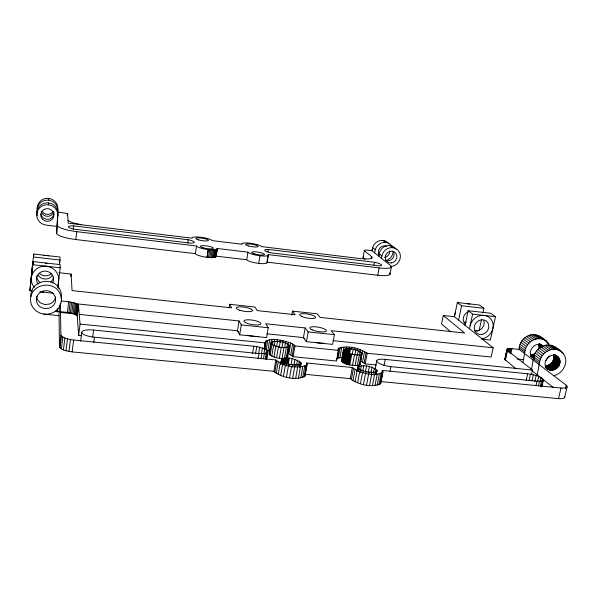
<?xml version="1.0" encoding="UTF-8"?>
<svg xmlns="http://www.w3.org/2000/svg" width="597" height="597" viewBox="0 0 597 597"><rect width="100%" height="100%" fill="white"/><g stroke="black" fill="none" stroke-linecap="round" stroke-linejoin="round"><path stroke-width="0.9" d="M59.775 305.328L59.013 311.53L59.454 346.842C62.155 350.812 67.834 351.021 72.155 351.902L273.896 371.319C281.926 377.811 295.463 380.796 304.895 376.192L304.724 374.282L350.238 378.647C358.334 384.498 371.632 388.401 380.692 383.438L382.856 371.424L382.259 370.446L560.986 388.02A12.485 3.119 13.6 0 0 566.225 385.184L519.144 349.446L511.002 348.544L507.622 348.872L506.98 349.387L504.831 359.409L516.017 368.842M365.028 259.217L363.066 257.553L364.342 250.68A5.254 0.933 10.3 0 1 367.551 250.18L372.021 250.733L390.736 265.725A17.925 3.373 10.5 0 1 379.147 267.896L268.21 254.598A10.433 2.06 9.3 0 1 259.949 255.755A10.433 2.06 9.3 0 1 247.942 252.173L217.226 248.486L216.047 256.12C214.838 258.852 209.599 257.143 207.025 257.292A10.545 2.172 8.7 0 1 195.376 253.673L75.819 239.539A19.223 3.888 7.3 0 1 56.678 233.345L56.633 226.367L57.842 216.271A10.612 10.209 10.2 0 0 48.514 204.823L48.588 202.943M48.678 200.182L48.73 198.383M519.144 349.446C519.017 343.529 522.927 337.917 528.33 335.633C536.143 332.156 544.382 338.156 548.979 344.133L546.785 342.588M546.665 341.305C542.098 337.35 534.972 338.126 530.494 341.82C523.83 346.596 524.95 355.588 522.748 362.483M553.792 375.729C559.292 374.416 563.822 369.916 565.299 364.476C567.926 356.379 560.934 349.633 554.18 346.536C549.501 343.753 543.36 344.85 539.248 348.17C532.226 353.245 533.599 362.842 531.121 370.088M561.889 351.976C557.188 347.902 549.867 348.745 545.262 352.536C538.158 357.67 539.531 367.371 537.009 374.707M506.98 349.387L507.525 350.551L532.509 370.08L531.546 374.326M32.581 290.985L29.85 290.694L33.126 261.576L60.155 264.628L60.215 267.784L57.812 287.47M60.066 260.023L60.013 257.046L33.753 254.038L33.507 257.001L60.066 260.023L59.506 264.65M542.24 346.73L538.613 344.118L539.061 346.835L538.419 349.648M56.633 226.367L46.141 225.106A10.612 10.209 10.2 0 1 36.775 213.681L36.939 211.734M37.186 208.853L37.342 206.98M29.85 290.694L33.126 261.576M30.85 279.045L30.574 282.277L33.753 254.038M551.546 370.237L545.486 365.685C550.807 365.737 555.322 359.804 553.382 354.73L559.546 359.155C562.538 366.528 551.897 374.14 546.277 367.961M57.566 211.144L57.76 209.502A10.291 9.91 11.4 0 0 48.044 198.316A10.291 9.91 11.4 0 0 37.283 208.278M57.581 213.047L57.76 209.502M57.618 215.965L57.819 214.293A10.515 10.119 10.6 0 0 46.506 202.883A10.515 10.119 10.6 0 0 37.29 215.681M56.678 233.345L57.611 225.554L57.521 217.465M59.364 262.382L59.581 260.605M58.424 278.844L58.29 288.441M67.23 215.592L67.454 213.756L66.804 213.442L57.461 211.957M67.401 215.741L67.454 213.756M57.185 312.097L57.603 308.694M73.215 229.323L73.632 225.897L188.242 239.755A8.485 1.664 8.5 0 1 194.279 242.046A8.485 1.664 8.5 0 1 190.077 243.106L73.894 229.129A8.783 1.716 7.4 0 1 68.394 226.86A8.783 1.716 7.4 0 1 73.632 225.897M59.454 346.842L60.909 335.059L60.342 303.298M60.058 347.864L61.521 336.051L60.909 335.059M61.401 348.887L62.872 337.059L61.521 336.051M70.797 276.59L71.11 274.06L58.984 272.71M75.819 239.539L76.804 231.658A19.253 3.761 7.4 0 1 57.611 225.554M59.849 311.612L67.386 312.388L68.707 301.739L75.528 303.254L78.453 304.963L80.065 324.089L78.617 335.402L81.393 335.678M63.416 349.857L64.894 338.006L62.872 337.059M78.617 335.402L77.274 316.022L74.185 313.91L68.886 312.597L70.215 301.948M70.349 312.858L71.677 302.209M65.983 350.723L67.476 338.857L64.894 338.006M71.737 313.164L73.073 302.522M73.021 313.522L74.364 302.873M68.954 351.417L70.453 339.544L67.476 338.857M74.185 313.91L75.528 303.254M75.192 314.328L76.535 303.664M76.02 314.768L77.371 304.089M76.662 315.216L78.02 304.53M72.155 351.902L73.655 340.036L275.836 359.976C284 366.319 297.381 369.274 306.903 364.871L306.724 363.013L352.334 367.498C360.551 373.215 373.7 377.073 382.856 372.312L382.856 371.424M77.103 315.664L78.453 304.963M77.274 316.022L78.632 305.313M80.617 341.26L81.759 332.365M270.911 342.693L271.038 343.491C276.001 347.088 283.754 348.864 289.523 346.424L289.627 345.656C284.963 341.574 277.515 340.723 271.59 342.044L270.911 342.693L269.202 354.334C274.098 358.006 281.926 359.804 287.65 357.252L287.754 356.461M92.684 337.059L93.602 330.029L256.747 346.551L264.792 348.827L267.665 350.797L267.986 351.723L266.687 359.424M93.736 342.603L94.445 337.223A12.321 3.53 6.8 0 1 81.767 332.402A12.321 3.53 6.8 0 1 93.602 330.029M372.229 249.643L372.61 247.621A9.5 8.843 -49.7 0 1 382.998 240.412L383.11 240.419A9.455 8.798 -49.7 0 1 388.871 243.852M187.749 243.098L188.242 239.755M281.493 359.678C284.829 365.349 295.105 365.565 300.843 363.864L301.194 363.066C297.731 359.312 279.538 353.036 280.702 364.304M532.509 370.08L367.222 353.275C359.207 348.036 347.23 344.753 338.253 348.7L338.589 350.364L336.618 361.043L293.105 356.715L288.911 353.82L290.769 343.111C282.926 340.499 273.351 337.574 265.523 341.283L264.755 344.767M195.376 253.673L196.532 246.009L76.804 231.658M207.025 257.292L208.196 249.576A10.559 2.104 8.7 0 1 196.532 246.009M207.137 257.3L208.316 249.583C210.853 249.434 216.01 251.136 217.226 248.486M208.487 257.441L209.666 249.725M209.786 257.538L210.965 249.83M211.01 257.591L212.196 249.882M212.144 257.591L213.33 249.897M213.174 257.546L214.353 249.859M214.062 257.464L215.248 249.777M214.816 257.329L215.995 249.65M215.405 257.158L216.584 249.486M215.83 256.941L217.01 249.285M216.077 256.695L217.33 248.777M229.061 307.686L229.599 304.291L254.941 307.052L257.24 310.612L295.172 314.716L292.463 311.127L291.739 315.313M267.128 262.449A10.418 2.134 9.3 0 1 258.038 263.292A10.418 2.134 9.3 0 1 246.725 259.747L247.942 252.173M454.675 315.38L455.496 311.91M76.035 303.746L239.054 320.955L237.472 330.768L239.688 334.827L266.605 337.596L268.262 327.731L265.71 323.768L305.149 327.932L308.156 331.917L334.387 334.663L332.619 344.379L306.425 341.685L303.448 337.596L305.149 327.932M239.688 334.827L241.3 324.91L239.054 320.955M258.717 263.381L259.971 255.755M267.963 251.904L268.366 249.442L374.446 262.27A8.179 1.537 10.5 0 1 381.296 264.598A8.179 1.537 10.5 0 1 378.677 265.784L271.254 252.867A8.313 1.612 9.4 0 1 264.844 250.553A8.313 1.612 9.4 0 1 268.366 249.442M267.098 261.307L267.516 258.792M267.792 257.113L268.21 254.598M267.12 262.725L268.366 255.165M252.546 353.514L253.762 346.163M255.531 353.894L256.747 346.551M258.643 353.573L259.717 347.141M258.165 358.752L259.031 353.566L264.374 353.543L266.292 353.14L267.986 351.723M261.531 353.431L262.456 347.917M261.031 358.864L261.896 353.685M264.143 348.379L264.449 346.573M264.158 349.379L265.523 341.283M264.411 349.267L265.21 342.059M263.941 353.924L264.792 348.827M264.889 349.611L266.396 340.626M263.501 358.715L264.374 353.543M266.143 349.976L267.799 340.126M265.852 354.066L266.568 349.805M265.277 359.163L266.292 353.14M266.508 357.625L266.799 355.916M267.083 354.208L267.665 350.797M266.366 359.387L267.523 352.521M266.613 350.752L267.859 350.514L269.672 339.783M269.202 354.334L271.038 343.491M271.18 344.088L271.933 339.626M270.12 355.237L271.963 344.379M272.396 345.193L273.008 341.603M274.21 341.432L274.516 339.648M271.762 356.155L273.613 345.267M274.284 345.887L275.045 341.409M273.986 356.991L275.844 346.096M277.001 341.626L277.307 339.842M276.605 346.842L277.523 341.469M273.896 371.319L275.836 359.976M276.605 357.678L278.471 346.775M274.792 372.386L276.739 361.013M279.896 341.999L280.202 340.223M279.306 347.163L280.224 341.797M276.262 373.468L278.217 362.073M279.381 358.17L281.247 347.267M282.015 347.7L283.097 340.76M278.247 374.528L280.209 363.11M280.911 363.737L281.635 359.416M281.053 364.043L281.859 359.17M282.068 358.394L283.948 347.499M281.732 361.558L282.18 358.954M281.448 363.491L281.896 360.879M282.142 361.357L282.59 358.76M281.777 363.819L282.232 361.2M284.657 347.536L285.426 343.059M285.59 343.215L285.896 341.439M282.478 362.058L283.075 358.596M282.202 364.155L282.65 361.528M280.672 375.528L282.642 364.088M283.053 361.901L283.65 358.446M282.709 364.483L283.157 361.857M283.538 362.67L284.284 358.342M283.299 364.797L283.747 362.178M284.441 358.342L286.321 347.461M284.247 362.588L284.993 358.267M286.858 347.484L287.478 343.902M283.956 365.118L284.411 362.491M284.866 363.401L285.762 358.215M288.023 344.902L288.485 342.23M286.284 358.021L288.164 347.163M283.441 376.416L285.426 364.968M285.687 363.379L286.582 358.2M286.747 357.872L288.918 344.79M286.403 364.245L287.448 358.207M287.65 357.252L289.627 345.656M286.314 366.013L286.769 363.386M287.448 363.439L288.344 358.26M288.224 364.371L289.276 358.327M286.448 377.177L288.441 365.715M290.791 354.775L292.657 344.036L290.769 343.111M289.232 365.871L289.53 364.118M292.209 355.745L294.082 344.991L292.657 344.036M291.09 364.789L292.142 358.752M293.105 356.715L294.985 345.939L294.082 344.991M289.567 377.759L291.567 366.304M291.993 367.259L292.455 364.625M293.881 365.439L294.94 359.394M292.679 378.155L294.687 366.7M294.97 366.61L295.276 364.864M296.522 365.409L297.433 360.222M297.284 367.424L297.746 364.804M295.664 378.326L297.679 366.886M298.649 365.491L299.41 361.163M299.194 367.08L299.657 364.461M300.246 364.745L300.701 362.14M300.224 367.349L300.843 363.864M298.396 378.297L300.41 366.871M300.582 366.543L301.194 363.066M306.425 341.685L308.156 331.917M300.761 378.058L302.776 366.648M302.679 377.61L304.694 366.23M304.074 376.983L306.089 365.625M305.955 367.349L306.724 363.013M304.895 376.192L306.903 364.871M305.112 375.282L307.119 363.991M337.924 350.469L338.253 348.7M336.298 359.319L336.977 358.633L338.932 348.036M336.977 358.633L338.193 358.096L340.141 347.521M338.193 358.096L339.887 357.722L341.835 347.17M343.939 347.006L341.991 357.536L339.887 357.722M341.723 360.998L343.753 349.864C349.432 347.185 357.618 349.484 362.2 353.29L359.998 364.67C358.349 366.707 339.477 364.842 342.544 359.872M341.954 360.275L343.917 349.655M341.82 361.289L343.753 349.864M342.006 361.573L344.171 349.454M344.178 351.036L344.506 349.267M342.282 361.879L344.26 351.208L343.79 350.633M344.432 351.767L344.924 349.118M342.641 362.178L344.618 351.506L344.26 351.208M344.76 352.528L345.417 348.999M343.081 362.491L345.059 351.805L344.618 351.506M345.32 352.424L345.976 348.902M346.059 348.767L346.387 347.014M343.596 362.797L345.581 352.103L345.059 351.805M345.954 352.357L346.611 348.827M344.185 363.103L346.17 352.409L345.581 352.103M346.476 353.193L347.297 348.79M344.842 363.401L346.827 352.7L346.17 352.409M347.223 353.185L348.036 348.775M345.559 363.692L347.551 352.984L346.827 352.7M347.842 354.081L349.073 347.2M346.327 363.961L348.32 353.252L347.551 352.984M348.67 354.125L349.655 348.842M347.141 364.237L349.133 353.521L348.32 353.252M349.529 354.2L350.514 348.917M347.991 364.483L349.991 353.767L349.133 353.521M351.581 349.32L351.909 347.573M348.872 364.707L350.872 353.984L349.991 353.767M349.775 364.909L351.782 354.193L350.872 353.984M352.208 354.596L353.193 349.312M372.021 250.733L372.61 247.621L375.252 249.71L374.662 252.852M371.244 258.374L371.573 256.62L364.342 250.68M354.446 349.857L354.775 348.103M352.506 365.394L354.521 354.67L359.364 354.849L361.043 354.551L362.2 353.29M350.238 378.647L352.334 367.498M354.864 355.2L355.857 349.917M351.327 379.722L353.424 368.543M357.252 350.529L357.581 348.775M373.938 264.971L374.446 262.27M355.111 365.61L357.125 354.894M357.439 355.088L358.275 350.685M352.954 380.796L355.066 369.603M359.715 352.193L360.215 349.566M357.349 365.551L359.364 354.849M359.573 355.081L360.237 351.551M356.812 371.438L358.096 366.431C364.289 364.767 372.304 366.08 377.043 370.506L376.214 374.774M355.073 381.856L357.193 370.633M378.707 256.091L379.147 253.762A9.649 8.962 -49.5 0 1 386.401 245.837A9.649 8.962 -49.5 0 1 395.93 249.091M357.618 368.991L358.096 366.431M357.484 370.625L357.969 368.058L357.618 367.162M359.021 365.23L361.043 354.551M361.088 355.096L361.588 352.446M358.73 369.327L359.372 365.924M362.58 350.439L360.581 360.984L365.2 363.879L376.326 364.983M358.655 371.603L359.14 369.028L357.969 368.058M266.963 262.143L377.759 275.247L379.147 267.896M357.588 382.849L359.715 371.61M381.461 258.292L381.901 255.949A9.731 9.03 -49.4 0 1 392.438 247.636A9.731 9.03 -49.4 0 1 400.348 257.329A9.731 9.03 -49.4 0 1 390.498 266.486M360.349 370.774L361.319 365.677M360.536 372.58L361.021 370.006L359.14 369.028M362.58 361.931L364.58 351.372M364.14 362.909L366.155 352.327M360.409 383.737L362.551 372.491M362.804 370.804L363.774 365.715M363.133 372.61L363.461 370.894L361.021 370.006M365.2 363.879L367.222 353.275M365.394 371.976L366.528 366.043M363.424 384.49L365.573 373.229M365.916 373.341L366.245 371.618L363.461 370.894M368.222 372.543L369.356 366.61M366.513 385.065L368.67 373.812M368.789 373.841L369.118 372.118L374.17 372.274L376.879 371.319L377.043 370.506M371.035 372.468L372.013 367.379M389.968 274.396L391.438 266.717M371.349 374.923L371.841 372.341M369.55 385.453L371.715 374.2M373.461 372.535L374.274 368.289M373.677 374.856L374.17 372.274M375.147 368.931L376.707 360.842M372.416 385.617L374.588 374.371M375.461 371.819L375.953 369.259M375.401 374.498L375.901 371.924M376.08 374.483L376.901 370.215M374.998 385.58L377.17 374.349M377.185 385.326L379.356 374.118M378.908 384.871L381.08 373.685M381.595 373.849L382.259 370.446M380.088 384.237L382.259 373.073M384.043 365.648L385.259 359.409L527.681 373.759C533.076 374.677 539.218 375.483 543.337 379.386L542.069 386.296M380.692 383.438L382.856 372.312M389.983 371.192L390.871 366.648A11.552 3.134 11.4 0 1 377.058 361.767A11.552 3.134 11.4 0 1 385.259 359.409M333.044 340.663L491.137 357.028L493.144 347.782L454.392 316.731L443.295 315.5L441.549 324.007L450.75 331.798M454.392 316.731L457.347 302.515L479.436 305.045L483.891 308.283L482.951 312.664M458.593 320.096L461.585 305.739L457.347 302.515M465.063 325.283L468.123 310.709L490.749 313.261L495.45 316.679L490.391 340.051L481.66 339.118M469.488 328.828L472.6 314.112L468.123 310.709M479.212 330.208L481.458 319.686M504.831 359.409L507.204 349.103M505.017 359.797L507.151 350.103M507.04 351.499L507.622 348.872M505.39 360.26L507.525 350.551M507.831 350.446L508.219 348.693M508.42 351.208L508.995 348.581M508.965 352.909L509.928 348.529M510.032 352.917L511.002 348.544M510.808 353.857L511.972 348.611M526.129 380.655L527.681 373.759M529.084 380.192L530.449 374.155M531.979 380.804L533.345 374.767M534.8 381.595L536.173 375.558M535.972 385.58L536.979 381.185L541.472 381.192L543.471 380.192M537.561 381.662L538.748 376.476M538.472 385.707L539.479 381.326M539.904 381.789L540.897 377.461M540.27 386.446L541.472 381.192M541.666 381.923L542.464 378.453M541.434 386.923L542.837 380.804M541.74 386.349L543.337 379.386M381.035 381.602L558.501 398.639L560.986 388.02M565.404 388.684L566.225 385.184M564.628 397.438L567.113 386.893M359.998 364.67L360.185 363.924M549.076 356.006L545.919 360.484M504.853 359.066L505.487 358.521M535.069 353.558L532.375 354.625L530.278 354.722L533.837 357.409M267.859 350.514L270.128 350.335M43.782 314.112L47.805 314.156L51.7 313.216A15.462 14.619 -0.7 0 0 60.17 305.448L61.282 301.791A15.462 14.619 -0.7 0 0 58.439 290.948C50.954 280.702 32.447 284.747 30.678 297.567A15.462 14.619 -0.7 0 0 36.432 311.149L39.902 313.089L43.782 314.112L59.066 315.679M517.009 359.021L523.994 359.707M61.155 300.985L68.707 301.739M94.445 337.223L259.031 353.566M390.871 366.648L536.979 381.185M80.065 324.089L265.471 342.939M294.985 345.939L338.589 350.364M55.461 311.156L59.013 311.53M59.961 312.388L75.677 314.015M79.371 314.395L237.472 330.768A13.679 3.672 9.3 0 0 238.621 331.947M266.822 333.805L303.448 337.596A13.515 3.567 10.3 0 0 304.657 338.693M493.144 347.782L331.089 330.671L334.387 334.663M241.3 324.91L268.262 327.731M39.857 291.761L53.446 293.224M474.391 330.589L478.1 330.992M292.463 311.127L317.156 313.813L320.134 317.41L464.66 333.036L443.295 315.5M32.865 264.71L60.215 267.784M472.6 314.112L495.45 316.679M461.585 305.739L483.891 308.283M216.047 256.12L246.725 259.747M371.573 256.62A17.395 3.194 10.2 0 1 359.961 258.553L261.613 246.621A10.112 1.933 9.2 0 0 250.053 243.248A10.112 1.933 9.2 0 0 241.949 244.233L212.159 240.621A10.231 1.97 8.7 0 0 200.823 237.255A10.231 1.97 8.7 0 0 192.092 238.188L68.177 223.151L67.625 213.898M382.998 240.404L385.841 242.449A9.53 8.858 -49.6 0 1 392.251 246.897M67.386 312.388L68.886 312.597M70.453 339.544L73.655 340.036M81.625 224.77L72.737 222.808L68.088 220.539M351.782 354.193L354.521 354.67M366.245 371.618L369.118 372.118M530.718 356.2L534.002 358.491L530.211 355.775M537.718 335.35L543.524 339.417M552.494 345.715L558.665 350.043M547.942 342.618L539.36 336.156M556.979 348.961L560.434 351.379M561.814 352.349L563.195 353.32M535.942 334.82L541.725 338.887M550.673 345.178L556.822 349.499M534.069 334.581L539.837 338.648M548.747 344.939L554.882 349.26M532.151 334.641L537.897 338.708M546.777 344.999L552.882 349.32M530.218 334.992L535.942 339.066M544.792 345.365L550.874 349.693M528.33 335.633L534.031 339.715M539.822 343.909L548.904 350.364M554.956 354.752L558.023 356.872L559.546 359.155M539.763 343.962L542.666 346.036M555.076 354.924L558.493 357.372M539.442 343.969L543.061 346.566M554.8 354.984L558.911 357.924M539.061 344.029L542.68 346.626M554.464 355.081L559.255 358.521M538.822 344.767L542.449 347.379M553.598 355.394L559.762 359.827M526.524 336.544L532.203 340.641M538.972 345.439L547.024 351.32M553.747 356.088L559.911 360.528M539.054 346.133L541.225 347.7M553.822 356.797L559.986 361.245M554.18 346.536L555.688 347.633M539.061 346.835L540.509 347.887M553.829 357.521L559.993 361.976M553.77 358.252L559.934 362.715M524.838 337.708L530.494 341.82M539.248 348.17L545.262 352.536M553.635 358.984L559.792 363.454M553.434 359.7L559.59 364.185M553.165 360.409L559.314 364.901M523.308 339.096L528.949 343.223M537.673 349.596L543.673 353.984M552.829 361.095L558.979 365.595M552.434 361.76L558.576 366.267M551.986 362.386L558.12 366.901M521.987 340.678L527.606 344.82M536.307 351.223L542.285 355.625M551.479 362.969L557.613 367.491M550.927 363.513L557.053 368.036M550.337 363.998L556.449 368.536M520.882 342.409L526.494 346.573M535.166 353.014L541.128 357.431M383.11 240.419L385.841 242.449M390.028 245.561L392.878 247.68M549.703 364.431L555.807 368.976M549.039 364.804L555.135 369.349M548.352 365.118L554.441 369.67M520.039 344.268L525.636 348.447M534.293 354.916L540.24 359.364M533.069 354.454L534.502 355.528M547.643 365.364L553.725 369.916M532.375 354.625L534.516 356.237M546.927 365.543L553.001 370.095M531.673 354.73L533.815 356.334M546.203 365.648L552.27 370.2M519.465 346.185L525.054 350.394M530.972 354.76L539.628 361.364M545.449 366.155L550.83 370.2M530.315 355.155L533.867 357.834M545.427 366.551L550.128 370.095M530.367 355.513L533.919 358.193M545.427 366.879L549.449 369.916M545.083 367.013L548.8 369.662M519.203 347.82L524.785 352.043M533.419 358.573L539.352 363.058M532.434 371.11L553.635 387.744M379.147 253.762L381.901 255.949M547.613 368.968C540.031 363.028 551.009 350.379 558.023 356.872M532.845 357.804C525.121 351.79 536.897 339.171 543.389 346.551M229.599 304.291L231.614 307.843L72.065 290.597L71.11 274.06M57.819 214.293L57.842 216.271M57.17 309.328L57.178 311.171M377.767 374.58A11.522 3.239 11.5 0 1 376.013 373.558M564.538 396.624A12.462 3.224 13.7 0 1 558.501 398.639M55.514 297.015A9.492 8.977 -0.3 0 1 49.633 304.037L44.768 304.582L40.26 302.754A9.492 8.977 -0.3 0 1 36.708 296.761M30.88 296.642A15.261 14.44 -0.3 0 1 30.999 293.612C32.738 280.948 51.014 276.971 58.394 287.097A15.261 14.44 -0.3 0 1 61.2 297.806M324.32 343.238A13.515 3.567 10.3 0 1 316.059 342.544M258.143 336.432A13.679 3.672 9.3 0 1 247.27 335.245M468.414 303.783A11.91 10.731 -47.8 0 1 469.951 304.074M43.491 292.157A13.731 13.037 1.5 0 1 41.73 291.851M34.298 287.336A13.731 13.037 1.5 0 1 41.193 266.665A13.731 13.037 1.5 0 1 58.633 280.732M32.372 269.859A13.186 12.552 2.7 0 1 33.126 263.389M43.462 255.583A13.186 12.552 2.7 0 1 48.618 255.844M52.536 275.12A8.336 7.933 2.3 0 1 38.111 275.105M45.297 263.21A8.336 7.933 2.3 0 1 47.462 263.486M53.529 277.135A8.477 8.059 1.8 0 1 50.775 281.971M40.499 282.665A8.477 8.059 1.8 0 1 36.663 276.157M470.108 325.895A12.358 11.067 -47.5 0 1 482.995 315.328A12.358 11.067 -47.5 0 1 493.182 326.29A12.358 11.067 -47.5 0 1 482.07 338.753M483.868 320.671A7.642 6.858 -47.6 0 1 475.451 330.865M466.555 303.724A11.992 10.798 -47.7 0 1 468.279 303.769M465.563 324.275A7.522 6.761 -47.7 0 1 463.384 317.694A7.522 6.761 -47.7 0 1 468.167 311.888M466.384 322.156A7.44 6.709 -47.8 0 1 464.548 322.201M38.148 284.09A8.582 8.149 1.5 0 1 38.939 273.456A8.582 8.149 1.5 0 1 50.141 272.695A8.582 8.149 1.5 0 1 52.566 283.112M51.26 273.59A8.239 7.843 2.6 0 1 39.626 273.583M393.05 251.262A6.03 5.597 -49.5 0 1 392.61 258.382A6.03 5.597 -49.5 0 1 385.714 260.307M36.775 213.681A10.612 10.209 10.2 0 1 48.514 204.823M37.238 211.472A10.38 9.992 11.1 0 1 47.297 200.099A10.38 9.992 11.1 0 1 57.782 211.398M53.111 213.316A6.485 6.246 11.1 0 1 41.245 211.674M53.827 211.823A6.574 6.328 10.6 0 1 48.723 219.226A6.574 6.328 10.6 0 1 40.969 214.211M393.214 251.464A9.53 8.858 -49.6 0 1 385.938 260.538M389.789 250.844A5.955 5.537 -49.6 0 1 384.49 257.374M379.356 255.232A5.955 5.537 -49.6 0 1 379.774 248.18A5.955 5.537 -49.6 0 1 386.602 246.285M53.133 211.405A6.433 6.194 11.4 0 1 42.014 211.278M375.252 249.71A9.582 8.91 -49.6 0 1 385.729 242.442M389.356 272.941A17.895 3.485 10.5 0 1 377.759 275.247M363.066 257.553A5.246 0.97 10.4 0 1 363.372 257.053M37.178 296.082L36.492 298.373A9.619 9.089 -0.7 0 0 40.059 306.813L44.626 308.664L49.558 308.112A9.619 9.089 -0.7 0 0 53.745 294.254C49.611 288.732 39.984 289.739 37.178 296.082M247.628 323.507A8.567 2.224 9.3 0 0 260.852 323.85A8.567 2.224 9.3 0 0 248.77 319.791A8.567 2.224 9.3 0 0 247.628 323.507M312.149 329.835A8.462 2.164 10.3 0 0 326.163 331.283A8.462 2.164 10.3 0 0 316.149 326.857A8.462 2.164 10.3 0 0 312.149 329.835M301.866 316.507A8.119 1.992 10.1 0 0 315.35 317.94A8.119 1.992 10.1 0 0 305.828 313.806A8.119 1.992 10.1 0 0 301.866 316.507M239.807 310.246A8.224 2.045 9.2 0 0 252.546 310.656A8.224 2.045 9.2 0 0 241.016 306.851A8.224 2.045 9.2 0 0 239.807 310.246M481.846 334.417A7.724 6.918 -47.5 0 0 487.682 322.522A7.724 6.918 -47.5 0 0 475.055 324.469A7.724 6.918 -47.5 0 0 481.846 334.417M42.372 219.151A6.634 6.38 10.2 0 0 53.611 217.077A6.634 6.38 10.2 0 0 45.991 208.704A6.634 6.38 10.2 0 0 42.372 219.151M254.471 253.904A6.522 1.291 9.3 0 0 264.516 254.501A6.522 1.291 9.3 0 0 255.3 251.777A6.522 1.291 9.3 0 0 254.471 253.904M202.973 247.74A6.597 1.313 8.7 0 0 213.375 248.374A6.597 1.313 8.7 0 0 204.338 245.658A6.597 1.313 8.7 0 0 202.973 247.74M248.255 245.889A6.321 1.209 9.2 0 0 258.023 246.509A6.321 1.209 9.2 0 0 249.128 243.912A6.321 1.209 9.2 0 0 248.255 245.889M198.316 239.845A6.395 1.231 8.7 0 0 208.413 240.494A6.395 1.231 8.7 0 0 199.689 237.904A6.395 1.231 8.7 0 0 198.316 239.845M391.46 262.904A6.082 5.642 -49.4 0 0 395.923 253.419A6.082 5.642 -49.4 0 0 385.841 254.859A6.082 5.642 -49.4 0 0 391.46 262.904"/></g></svg>
